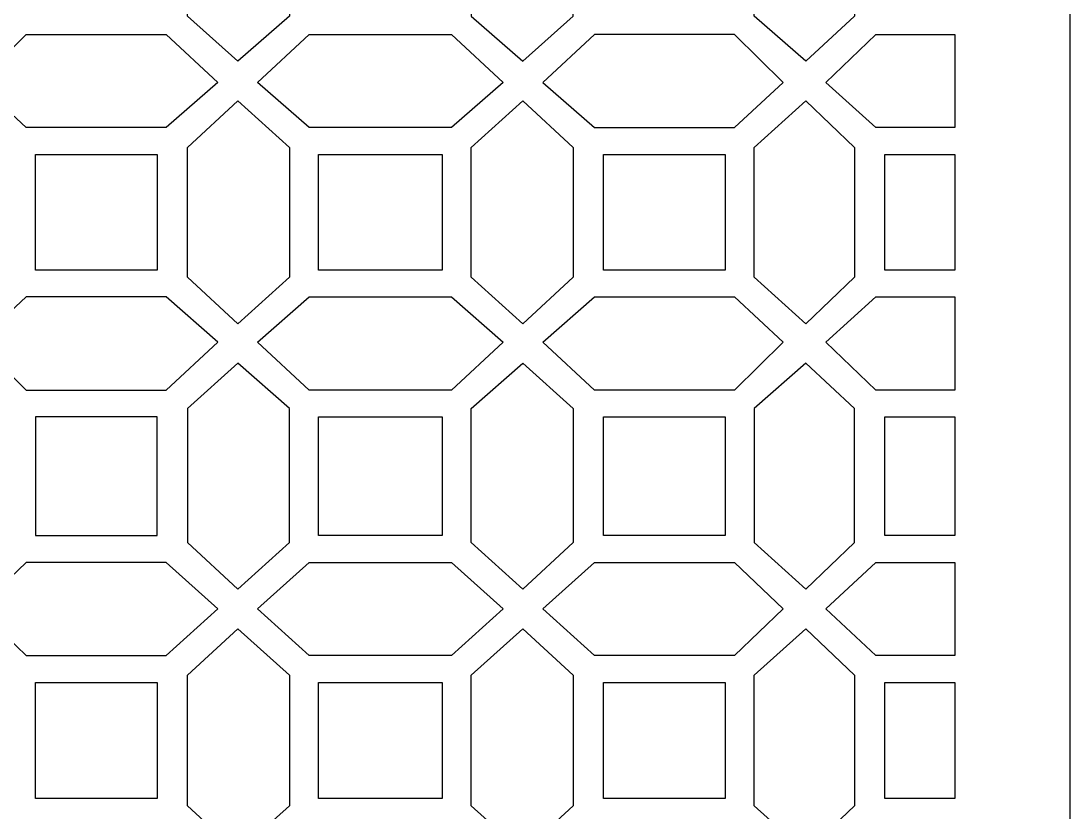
# Model space of a CAD drawing. Header units: centimetres. Extents: x -15.2 to -1.9, y -9.5 to 9.5.
# Drawn here: x -12.348 to -9.087, y -2.663 to -0.204 of the extents above; entities that cross this region are included whole.
import ezdxf

# ---------------------------------------------------------------- set-up
doc = ezdxf.new("R2010")
doc.units = ezdxf.units.CM
doc.header["$MEASUREMENT"] = 0
doc.layers.add('layer 1', color=7, linetype='Continuous')

msp = doc.modelspace()

# ---------------------------------------------------------------- linework, layer by layer
at = {"layer": 'layer 1', "color": 250}
for points, knots in [([(-15.18113, 9.50001), (-15.18113, 9.50001), (-9.08679, 9.50001), (-9.08679, 9.50001), (-9.08679, 9.50001), (-9.08679, 9.50001), (-9.08679, -9.5), (-9.08679, -9.5), (-9.08679, -9.5), (-9.08679, -9.5), (-15.18113, -9.5), (-15.18113, -9.5), (-15.18113, -9.5), (-15.18113, -9.5), (-15.18113, 9.50001), (-15.18113, 9.50001)], [0, 0, 0, 0, 0.2, 0.2, 0.2, 0.2, 0.4, 0.4, 0.4, 0.4, 0.6, 0.6, 0.6, 0.6, 1, 1, 1, 1]), ([(-11.82999, 0.22852), (-11.82999, 0.22852), (-11.83, -0.1885), (-11.83, -0.1885), (-11.83, -0.1885), (-11.83, -0.1885), (-11.67395, -0.32898), (-11.67395, -0.32898), (-11.67395, -0.32898), (-11.67395, -0.32898), (-11.51323, -0.18851), (-11.51323, -0.18851), (-11.51323, -0.18851), (-11.51323, -0.18851), (-11.51323, 0.22852), (-11.51323, 0.22852), (-11.51323, 0.22852), (-11.51323, 0.22852), (-11.67397, 0.37357), (-11.67397, 0.37357), (-11.67397, 0.37357), (-11.67397, 0.37357), (-11.82999, 0.22852), (-11.82999, 0.22852)], [0, 0, 0, 0, 0.1428571, 0.1428571, 0.1428571, 0.1428571, 0.2857143, 0.2857143, 0.2857143, 0.2857143, 0.4285714, 0.4285714, 0.4285714, 0.4285714, 0.5714286, 0.5714286, 0.5714286, 0.5714286, 0.7142857, 0.7142857, 0.7142857, 0.7142857, 1, 1, 1, 1]), ([(-10.63136, 0.22852), (-10.63136, 0.22852), (-10.63135, -0.1885), (-10.63135, -0.1885), (-10.63135, -0.1885), (-10.63135, -0.1885), (-10.7874, -0.32898), (-10.7874, -0.32898), (-10.7874, -0.32898), (-10.7874, -0.32898), (-10.94812, -0.18851), (-10.94812, -0.18851), (-10.94812, -0.18851), (-10.94812, -0.18851), (-10.94812, 0.22852), (-10.94812, 0.22852), (-10.94812, 0.22852), (-10.94812, 0.22852), (-10.78738, 0.37357), (-10.78738, 0.37357), (-10.78738, 0.37357), (-10.78738, 0.37357), (-10.63136, 0.22852), (-10.63136, 0.22852)], [0, 0, 0, 0, 0.1428571, 0.1428571, 0.1428571, 0.1428571, 0.2857143, 0.2857143, 0.2857143, 0.2857143, 0.4285714, 0.4285714, 0.4285714, 0.4285714, 0.5714286, 0.5714286, 0.5714286, 0.5714286, 0.7142857, 0.7142857, 0.7142857, 0.7142857, 1, 1, 1, 1]), ([(-10.06866, 0.22852), (-10.06866, 0.22852), (-10.06866, -0.1885), (-10.06866, -0.1885), (-10.06866, -0.1885), (-10.06866, -0.1885), (-9.90769, -0.32898), (-9.90769, -0.32898), (-9.90769, -0.32898), (-9.90769, -0.32898), (-9.75637, -0.18851), (-9.75637, -0.18851), (-9.75637, -0.18851), (-9.75637, -0.18851), (-9.75637, 0.22852), (-9.75637, 0.22852), (-9.75637, 0.22852), (-9.75637, 0.22852), (-9.90769, 0.37357), (-9.90769, 0.37357), (-9.90769, 0.37357), (-9.90769, 0.37357), (-10.06866, 0.22852), (-10.06866, 0.22852)], [0, 0, 0, 0, 0.1428571, 0.1428571, 0.1428571, 0.1428571, 0.2857143, 0.2857143, 0.2857143, 0.2857143, 0.4285714, 0.4285714, 0.4285714, 0.4285714, 0.5714286, 0.5714286, 0.5714286, 0.5714286, 0.7142857, 0.7142857, 0.7142857, 0.7142857, 1, 1, 1, 1]), ([(-11.89636, -0.53543), (-11.89636, -0.53543), (-11.73539, -0.39496), (-11.73539, -0.39496), (-11.73539, -0.39496), (-11.73539, -0.39496), (-11.89635, -0.24553), (-11.89635, -0.24553), (-11.89635, -0.24553), (-11.89635, -0.24553), (-12.33126, -0.24553), (-12.33126, -0.24553), (-12.33126, -0.24553), (-12.33126, -0.24553), (-12.48259, -0.39495), (-12.48259, -0.39495), (-12.48259, -0.39495), (-12.48259, -0.39495), (-12.33126, -0.53542), (-12.33126, -0.53542), (-12.33126, -0.53542), (-12.33126, -0.53542), (-11.89636, -0.53543), (-11.89636, -0.53543)], [0, 0, 0, 0, 0.1428571, 0.1428571, 0.1428571, 0.1428571, 0.2857143, 0.2857143, 0.2857143, 0.2857143, 0.4285714, 0.4285714, 0.4285714, 0.4285714, 0.5714286, 0.5714286, 0.5714286, 0.5714286, 0.7142857, 0.7142857, 0.7142857, 0.7142857, 1, 1, 1, 1]), ([(-11.23067, -0.24553), (-11.23067, -0.24553), (-11.45157, -0.24553), (-11.45157, -0.24553), (-11.45157, -0.24553), (-11.45157, -0.24553), (-11.61231, -0.39495), (-11.61231, -0.39495), (-11.61231, -0.39495), (-11.61231, -0.39495), (-11.45157, -0.53542), (-11.45157, -0.53542), (-11.45157, -0.53542), (-11.45157, -0.53542), (-11.23067, -0.53542), (-11.23067, -0.53542), (-11.23067, -0.53542), (-11.23067, -0.53542), (-11.00978, -0.53542), (-11.00978, -0.53542), (-11.00978, -0.53542), (-11.00978, -0.53542), (-10.84904, -0.39495), (-10.84904, -0.39495), (-10.84904, -0.39495), (-10.84904, -0.39495), (-11.00978, -0.24553), (-11.00978, -0.24553), (-11.00978, -0.24553), (-11.00978, -0.24553), (-11.23067, -0.24553), (-11.23067, -0.24553)], [0, 0, 0, 0, 0.1111111, 0.1111111, 0.1111111, 0.1111111, 0.2222222, 0.2222222, 0.2222222, 0.2222222, 0.3333333, 0.3333333, 0.3333333, 0.3333333, 0.4444444, 0.4444444, 0.4444444, 0.4444444, 0.5555556, 0.5555556, 0.5555556, 0.5555556, 0.6666667, 0.6666667, 0.6666667, 0.6666667, 0.7777778, 0.7777778, 0.7777778, 0.7777778, 1, 1, 1, 1]), ([(-10.565, -0.53543), (-10.565, -0.53543), (-10.72596, -0.39496), (-10.72596, -0.39496), (-10.72596, -0.39496), (-10.72596, -0.39496), (-10.565, -0.24553), (-10.565, -0.24553), (-10.565, -0.24553), (-10.565, -0.24553), (-10.13009, -0.24553), (-10.13009, -0.24553), (-10.13009, -0.24553), (-10.13009, -0.24553), (-9.97876, -0.39495), (-9.97876, -0.39495), (-9.97876, -0.39495), (-9.97876, -0.39495), (-10.13009, -0.53542), (-10.13009, -0.53542), (-10.13009, -0.53542), (-10.13009, -0.53542), (-10.565, -0.53543), (-10.565, -0.53543)], [0, 0, 0, 0, 0.1428571, 0.1428571, 0.1428571, 0.1428571, 0.2857143, 0.2857143, 0.2857143, 0.2857143, 0.4285714, 0.4285714, 0.4285714, 0.4285714, 0.5714286, 0.5714286, 0.5714286, 0.5714286, 0.7142857, 0.7142857, 0.7142857, 0.7142857, 1, 1, 1, 1]), ([(-9.44528, -0.24553), (-9.44528, -0.24553), (-9.46679, -0.24553), (-9.46679, -0.24553), (-9.46679, -0.24553), (-9.46679, -0.24553), (-9.69025, -0.24553), (-9.69025, -0.24553), (-9.69025, -0.24553), (-9.69025, -0.24553), (-9.84626, -0.39495), (-9.84626, -0.39495), (-9.84626, -0.39495), (-9.84626, -0.39495), (-9.69025, -0.53542), (-9.69025, -0.53542), (-9.69025, -0.53542), (-9.69025, -0.53542), (-9.46679, -0.53542), (-9.46679, -0.53542), (-9.46679, -0.53542), (-9.46679, -0.53542), (-9.44528, -0.53542), (-9.44528, -0.53542), (-9.44528, -0.53542), (-9.44528, -0.53542), (-9.44528, -0.24553), (-9.44528, -0.24553)], [0, 0, 0, 0, 0.125, 0.125, 0.125, 0.125, 0.25, 0.25, 0.25, 0.25, 0.375, 0.375, 0.375, 0.375, 0.5, 0.5, 0.5, 0.5, 0.625, 0.625, 0.625, 0.625, 0.75, 0.75, 0.75, 0.75, 1, 1, 1, 1]), ([(-11.51323, -0.79853), (-11.51323, -0.79853), (-11.51323, -0.59681), (-11.51323, -0.59681), (-11.51323, -0.59681), (-11.51323, -0.59681), (-11.67397, -0.45197), (-11.67397, -0.45197), (-11.67397, -0.45197), (-11.67397, -0.45197), (-11.83, -0.5968), (-11.83, -0.5968), (-11.83, -0.5968), (-11.83, -0.5968), (-11.82999, -0.79853), (-11.82999, -0.79853), (-11.82999, -0.79853), (-11.82999, -0.79853), (-11.83, -1.00026), (-11.83, -1.00026), (-11.83, -1.00026), (-11.83, -1.00026), (-11.67397, -1.14509), (-11.67397, -1.14509), (-11.67397, -1.14509), (-11.67397, -1.14509), (-11.51323, -1.00025), (-11.51323, -1.00025), (-11.51323, -1.00025), (-11.51323, -1.00025), (-11.51323, -0.79853), (-11.51323, -0.79853)], [0, 0, 0, 0, 0.1111111, 0.1111111, 0.1111111, 0.1111111, 0.2222222, 0.2222222, 0.2222222, 0.2222222, 0.3333333, 0.3333333, 0.3333333, 0.3333333, 0.4444444, 0.4444444, 0.4444444, 0.4444444, 0.5555556, 0.5555556, 0.5555556, 0.5555556, 0.6666667, 0.6666667, 0.6666667, 0.6666667, 0.7777778, 0.7777778, 0.7777778, 0.7777778, 1, 1, 1, 1]), ([(-10.63136, -0.79853), (-10.63136, -0.79853), (-10.63135, -0.5968), (-10.63135, -0.5968), (-10.63135, -0.5968), (-10.63135, -0.5968), (-10.78738, -0.45197), (-10.78738, -0.45197), (-10.78738, -0.45197), (-10.78738, -0.45197), (-10.94812, -0.59681), (-10.94812, -0.59681), (-10.94812, -0.59681), (-10.94812, -0.59681), (-10.94812, -0.79853), (-10.94812, -0.79853), (-10.94812, -0.79853), (-10.94812, -0.79853), (-10.94812, -1.00025), (-10.94812, -1.00025), (-10.94812, -1.00025), (-10.94812, -1.00025), (-10.78738, -1.14509), (-10.78738, -1.14509), (-10.78738, -1.14509), (-10.78738, -1.14509), (-10.63135, -1.00026), (-10.63135, -1.00026), (-10.63135, -1.00026), (-10.63135, -1.00026), (-10.63136, -0.79853), (-10.63136, -0.79853)], [0, 0, 0, 0, 0.1111111, 0.1111111, 0.1111111, 0.1111111, 0.2222222, 0.2222222, 0.2222222, 0.2222222, 0.3333333, 0.3333333, 0.3333333, 0.3333333, 0.4444444, 0.4444444, 0.4444444, 0.4444444, 0.5555556, 0.5555556, 0.5555556, 0.5555556, 0.6666667, 0.6666667, 0.6666667, 0.6666667, 0.7777778, 0.7777778, 0.7777778, 0.7777778, 1, 1, 1, 1]), ([(-9.75637, -0.79853), (-9.75637, -0.79853), (-9.75637, -0.5968), (-9.75637, -0.5968), (-9.75637, -0.5968), (-9.75637, -0.5968), (-9.9077, -0.45197), (-9.9077, -0.45197), (-9.9077, -0.45197), (-9.9077, -0.45197), (-10.06866, -0.5968), (-10.06866, -0.5968), (-10.06866, -0.5968), (-10.06866, -0.5968), (-10.06866, -0.79853), (-10.06866, -0.79853), (-10.06866, -0.79853), (-10.06866, -0.79853), (-10.06866, -1.00026), (-10.06866, -1.00026), (-10.06866, -1.00026), (-10.06866, -1.00026), (-9.9077, -1.14509), (-9.9077, -1.14509), (-9.9077, -1.14509), (-9.9077, -1.14509), (-9.75637, -1.00026), (-9.75637, -1.00026), (-9.75637, -1.00026), (-9.75637, -1.00026), (-9.75637, -0.79853), (-9.75637, -0.79853)], [0, 0, 0, 0, 0.1111111, 0.1111111, 0.1111111, 0.1111111, 0.2222222, 0.2222222, 0.2222222, 0.2222222, 0.3333333, 0.3333333, 0.3333333, 0.3333333, 0.4444444, 0.4444444, 0.4444444, 0.4444444, 0.5555556, 0.5555556, 0.5555556, 0.5555556, 0.6666667, 0.6666667, 0.6666667, 0.6666667, 0.7777778, 0.7777778, 0.7777778, 0.7777778, 1, 1, 1, 1]), ([(-11.9246, -0.79853), (-11.9246, -0.79853), (-11.9246, -0.61887), (-11.9246, -0.61887), (-11.9246, -0.61887), (-11.9246, -0.61887), (-12.30278, -0.61887), (-12.30278, -0.61887), (-12.30278, -0.61887), (-12.30278, -0.61887), (-12.30279, -0.79853), (-12.30279, -0.79853), (-12.30279, -0.79853), (-12.30279, -0.79853), (-12.30278, -0.97819), (-12.30278, -0.97819), (-12.30278, -0.97819), (-12.30278, -0.97819), (-11.9246, -0.97819), (-11.9246, -0.97819), (-11.9246, -0.97819), (-11.9246, -0.97819), (-11.9246, -0.79853), (-11.9246, -0.79853)], [0, 0, 0, 0, 0.1428571, 0.1428571, 0.1428571, 0.1428571, 0.2857143, 0.2857143, 0.2857143, 0.2857143, 0.4285714, 0.4285714, 0.4285714, 0.4285714, 0.5714286, 0.5714286, 0.5714286, 0.5714286, 0.7142857, 0.7142857, 0.7142857, 0.7142857, 1, 1, 1, 1]), ([(-11.03802, -0.79853), (-11.03802, -0.79853), (-11.03802, -0.61887), (-11.03802, -0.61887), (-11.03802, -0.61887), (-11.03802, -0.61887), (-11.23067, -0.61887), (-11.23067, -0.61887), (-11.23067, -0.61887), (-11.23067, -0.61887), (-11.42333, -0.61887), (-11.42333, -0.61887), (-11.42333, -0.61887), (-11.42333, -0.61887), (-11.42333, -0.79853), (-11.42333, -0.79853), (-11.42333, -0.79853), (-11.42333, -0.79853), (-11.42333, -0.97819), (-11.42333, -0.97819), (-11.42333, -0.97819), (-11.42333, -0.97819), (-11.23067, -0.97819), (-11.23067, -0.97819), (-11.23067, -0.97819), (-11.23067, -0.97819), (-11.03802, -0.97819), (-11.03802, -0.97819), (-11.03802, -0.97819), (-11.03802, -0.97819), (-11.03802, -0.79853), (-11.03802, -0.79853)], [0, 0, 0, 0, 0.1111111, 0.1111111, 0.1111111, 0.1111111, 0.2222222, 0.2222222, 0.2222222, 0.2222222, 0.3333333, 0.3333333, 0.3333333, 0.3333333, 0.4444444, 0.4444444, 0.4444444, 0.4444444, 0.5555556, 0.5555556, 0.5555556, 0.5555556, 0.6666667, 0.6666667, 0.6666667, 0.6666667, 0.7777778, 0.7777778, 0.7777778, 0.7777778, 1, 1, 1, 1]), ([(-10.15856, -0.79853), (-10.15856, -0.79853), (-10.15856, -0.61887), (-10.15856, -0.61887), (-10.15856, -0.61887), (-10.15856, -0.61887), (-10.53675, -0.61887), (-10.53675, -0.61887), (-10.53675, -0.61887), (-10.53675, -0.61887), (-10.53675, -0.79853), (-10.53675, -0.79853), (-10.53675, -0.79853), (-10.53675, -0.79853), (-10.53675, -0.97819), (-10.53675, -0.97819), (-10.53675, -0.97819), (-10.53675, -0.97819), (-10.15856, -0.97819), (-10.15856, -0.97819), (-10.15856, -0.97819), (-10.15856, -0.97819), (-10.15856, -0.79853), (-10.15856, -0.79853)], [0, 0, 0, 0, 0.1428571, 0.1428571, 0.1428571, 0.1428571, 0.2857143, 0.2857143, 0.2857143, 0.2857143, 0.4285714, 0.4285714, 0.4285714, 0.4285714, 0.5714286, 0.5714286, 0.5714286, 0.5714286, 0.7142857, 0.7142857, 0.7142857, 0.7142857, 1, 1, 1, 1]), ([(-9.44528, -0.61887), (-9.44528, -0.61887), (-9.46679, -0.61887), (-9.46679, -0.61887), (-9.46679, -0.61887), (-9.46679, -0.61887), (-9.662, -0.61887), (-9.662, -0.61887), (-9.662, -0.61887), (-9.662, -0.61887), (-9.662, -0.79853), (-9.662, -0.79853), (-9.662, -0.79853), (-9.662, -0.79853), (-9.662, -0.97819), (-9.662, -0.97819), (-9.662, -0.97819), (-9.662, -0.97819), (-9.46679, -0.97819), (-9.46679, -0.97819), (-9.46679, -0.97819), (-9.46679, -0.97819), (-9.44528, -0.97819), (-9.44528, -0.97819), (-9.44528, -0.97819), (-9.44528, -0.97819), (-9.44528, -0.61887), (-9.44528, -0.61887)], [0, 0, 0, 0, 0.125, 0.125, 0.125, 0.125, 0.25, 0.25, 0.25, 0.25, 0.375, 0.375, 0.375, 0.375, 0.5, 0.5, 0.5, 0.5, 0.625, 0.625, 0.625, 0.625, 0.75, 0.75, 0.75, 0.75, 1, 1, 1, 1]), ([(-11.89636, -1.06163), (-11.89636, -1.06163), (-11.73539, -1.2021), (-11.73539, -1.2021), (-11.73539, -1.2021), (-11.73539, -1.2021), (-11.89635, -1.35153), (-11.89635, -1.35153), (-11.89635, -1.35153), (-11.89635, -1.35153), (-12.33126, -1.35153), (-12.33126, -1.35153), (-12.33126, -1.35153), (-12.33126, -1.35153), (-12.48259, -1.20211), (-12.48259, -1.20211), (-12.48259, -1.20211), (-12.48259, -1.20211), (-12.33126, -1.06164), (-12.33126, -1.06164), (-12.33126, -1.06164), (-12.33126, -1.06164), (-11.89636, -1.06163), (-11.89636, -1.06163)], [0, 0, 0, 0, 0.1428571, 0.1428571, 0.1428571, 0.1428571, 0.2857143, 0.2857143, 0.2857143, 0.2857143, 0.4285714, 0.4285714, 0.4285714, 0.4285714, 0.5714286, 0.5714286, 0.5714286, 0.5714286, 0.7142857, 0.7142857, 0.7142857, 0.7142857, 1, 1, 1, 1]), ([(-11.23067, -1.06164), (-11.23067, -1.06164), (-11.45157, -1.06164), (-11.45157, -1.06164), (-11.45157, -1.06164), (-11.45157, -1.06164), (-11.61231, -1.20211), (-11.61231, -1.20211), (-11.61231, -1.20211), (-11.61231, -1.20211), (-11.45157, -1.35153), (-11.45157, -1.35153), (-11.45157, -1.35153), (-11.45157, -1.35153), (-11.23067, -1.35153), (-11.23067, -1.35153), (-11.23067, -1.35153), (-11.23067, -1.35153), (-11.00978, -1.35153), (-11.00978, -1.35153), (-11.00978, -1.35153), (-11.00978, -1.35153), (-10.84904, -1.20211), (-10.84904, -1.20211), (-10.84904, -1.20211), (-10.84904, -1.20211), (-11.00978, -1.06164), (-11.00978, -1.06164), (-11.00978, -1.06164), (-11.00978, -1.06164), (-11.23067, -1.06164), (-11.23067, -1.06164)], [0, 0, 0, 0, 0.1111111, 0.1111111, 0.1111111, 0.1111111, 0.2222222, 0.2222222, 0.2222222, 0.2222222, 0.3333333, 0.3333333, 0.3333333, 0.3333333, 0.4444444, 0.4444444, 0.4444444, 0.4444444, 0.5555556, 0.5555556, 0.5555556, 0.5555556, 0.6666667, 0.6666667, 0.6666667, 0.6666667, 0.7777778, 0.7777778, 0.7777778, 0.7777778, 1, 1, 1, 1]), ([(-10.565, -1.06163), (-10.565, -1.06163), (-10.72596, -1.2021), (-10.72596, -1.2021), (-10.72596, -1.2021), (-10.72596, -1.2021), (-10.565, -1.35153), (-10.565, -1.35153), (-10.565, -1.35153), (-10.565, -1.35153), (-10.13009, -1.35153), (-10.13009, -1.35153), (-10.13009, -1.35153), (-10.13009, -1.35153), (-9.97876, -1.20211), (-9.97876, -1.20211), (-9.97876, -1.20211), (-9.97876, -1.20211), (-10.13009, -1.06164), (-10.13009, -1.06164), (-10.13009, -1.06164), (-10.13009, -1.06164), (-10.565, -1.06163), (-10.565, -1.06163)], [0, 0, 0, 0, 0.1428571, 0.1428571, 0.1428571, 0.1428571, 0.2857143, 0.2857143, 0.2857143, 0.2857143, 0.4285714, 0.4285714, 0.4285714, 0.4285714, 0.5714286, 0.5714286, 0.5714286, 0.5714286, 0.7142857, 0.7142857, 0.7142857, 0.7142857, 1, 1, 1, 1]), ([(-9.44528, -1.06164), (-9.44528, -1.06164), (-9.46679, -1.06164), (-9.46679, -1.06164), (-9.46679, -1.06164), (-9.46679, -1.06164), (-9.69025, -1.06164), (-9.69025, -1.06164), (-9.69025, -1.06164), (-9.69025, -1.06164), (-9.84626, -1.20211), (-9.84626, -1.20211), (-9.84626, -1.20211), (-9.84626, -1.20211), (-9.69025, -1.35153), (-9.69025, -1.35153), (-9.69025, -1.35153), (-9.69025, -1.35153), (-9.46679, -1.35153), (-9.46679, -1.35153), (-9.46679, -1.35153), (-9.46679, -1.35153), (-9.44528, -1.35153), (-9.44528, -1.35153), (-9.44528, -1.35153), (-9.44528, -1.35153), (-9.44528, -1.06164), (-9.44528, -1.06164)], [0, 0, 0, 0, 0.125, 0.125, 0.125, 0.125, 0.25, 0.25, 0.25, 0.25, 0.375, 0.375, 0.375, 0.375, 0.5, 0.5, 0.5, 0.5, 0.625, 0.625, 0.625, 0.625, 0.75, 0.75, 0.75, 0.75, 1, 1, 1, 1]), ([(-11.82999, -1.82558), (-11.82999, -1.82558), (-11.83, -1.40856), (-11.83, -1.40856), (-11.83, -1.40856), (-11.83, -1.40856), (-11.67395, -1.26808), (-11.67395, -1.26808), (-11.67395, -1.26808), (-11.67395, -1.26808), (-11.51323, -1.40855), (-11.51323, -1.40855), (-11.51323, -1.40855), (-11.51323, -1.40855), (-11.51323, -1.82558), (-11.51323, -1.82558), (-11.51323, -1.82558), (-11.51323, -1.82558), (-11.67397, -1.97063), (-11.67397, -1.97063), (-11.67397, -1.97063), (-11.67397, -1.97063), (-11.82999, -1.82558), (-11.82999, -1.82558)], [0, 0, 0, 0, 0.1428571, 0.1428571, 0.1428571, 0.1428571, 0.2857143, 0.2857143, 0.2857143, 0.2857143, 0.4285714, 0.4285714, 0.4285714, 0.4285714, 0.5714286, 0.5714286, 0.5714286, 0.5714286, 0.7142857, 0.7142857, 0.7142857, 0.7142857, 1, 1, 1, 1]), ([(-10.63136, -1.82558), (-10.63136, -1.82558), (-10.63135, -1.40856), (-10.63135, -1.40856), (-10.63135, -1.40856), (-10.63135, -1.40856), (-10.7874, -1.26808), (-10.7874, -1.26808), (-10.7874, -1.26808), (-10.7874, -1.26808), (-10.94812, -1.40855), (-10.94812, -1.40855), (-10.94812, -1.40855), (-10.94812, -1.40855), (-10.94812, -1.82558), (-10.94812, -1.82558), (-10.94812, -1.82558), (-10.94812, -1.82558), (-10.78738, -1.97063), (-10.78738, -1.97063), (-10.78738, -1.97063), (-10.78738, -1.97063), (-10.63136, -1.82558), (-10.63136, -1.82558)], [0, 0, 0, 0, 0.1428571, 0.1428571, 0.1428571, 0.1428571, 0.2857143, 0.2857143, 0.2857143, 0.2857143, 0.4285714, 0.4285714, 0.4285714, 0.4285714, 0.5714286, 0.5714286, 0.5714286, 0.5714286, 0.7142857, 0.7142857, 0.7142857, 0.7142857, 1, 1, 1, 1]), ([(-10.06866, -1.82558), (-10.06866, -1.82558), (-10.06866, -1.40856), (-10.06866, -1.40856), (-10.06866, -1.40856), (-10.06866, -1.40856), (-9.90769, -1.26808), (-9.90769, -1.26808), (-9.90769, -1.26808), (-9.90769, -1.26808), (-9.75637, -1.40855), (-9.75637, -1.40855), (-9.75637, -1.40855), (-9.75637, -1.40855), (-9.75637, -1.82558), (-9.75637, -1.82558), (-9.75637, -1.82558), (-9.75637, -1.82558), (-9.90769, -1.97063), (-9.90769, -1.97063), (-9.90769, -1.97063), (-9.90769, -1.97063), (-10.06866, -1.82558), (-10.06866, -1.82558)], [0, 0, 0, 0, 0.1428571, 0.1428571, 0.1428571, 0.1428571, 0.2857143, 0.2857143, 0.2857143, 0.2857143, 0.4285714, 0.4285714, 0.4285714, 0.4285714, 0.5714286, 0.5714286, 0.5714286, 0.5714286, 0.7142857, 0.7142857, 0.7142857, 0.7142857, 1, 1, 1, 1]), ([(-11.9246, -1.80373), (-11.9246, -1.80373), (-12.30279, -1.80373), (-12.30279, -1.80373), (-12.30279, -1.80373), (-12.30279, -1.80373), (-12.30278, -1.43497), (-12.30278, -1.43497), (-12.30278, -1.43497), (-12.30278, -1.43497), (-11.9246, -1.43497), (-11.9246, -1.43497), (-11.9246, -1.43497), (-11.9246, -1.43497), (-11.9246, -1.80373), (-11.9246, -1.80373)], [0, 0, 0, 0, 0.2, 0.2, 0.2, 0.2, 0.4, 0.4, 0.4, 0.4, 0.6, 0.6, 0.6, 0.6, 1, 1, 1, 1]), ([(-11.23067, -1.43497), (-11.23067, -1.43497), (-11.42333, -1.43497), (-11.42333, -1.43497), (-11.42333, -1.43497), (-11.42333, -1.43497), (-11.42333, -1.80373), (-11.42333, -1.80373), (-11.42333, -1.80373), (-11.42333, -1.80373), (-11.23067, -1.80373), (-11.23067, -1.80373), (-11.23067, -1.80373), (-11.23067, -1.80373), (-11.03802, -1.80373), (-11.03802, -1.80373), (-11.03802, -1.80373), (-11.03802, -1.80373), (-11.03802, -1.43497), (-11.03802, -1.43497), (-11.03802, -1.43497), (-11.03802, -1.43497), (-11.23067, -1.43497), (-11.23067, -1.43497)], [0, 0, 0, 0, 0.1428571, 0.1428571, 0.1428571, 0.1428571, 0.2857143, 0.2857143, 0.2857143, 0.2857143, 0.4285714, 0.4285714, 0.4285714, 0.4285714, 0.5714286, 0.5714286, 0.5714286, 0.5714286, 0.7142857, 0.7142857, 0.7142857, 0.7142857, 1, 1, 1, 1]), ([(-10.53675, -1.80373), (-10.53675, -1.80373), (-10.15856, -1.80373), (-10.15856, -1.80373), (-10.15856, -1.80373), (-10.15856, -1.80373), (-10.15856, -1.43497), (-10.15856, -1.43497), (-10.15856, -1.43497), (-10.15856, -1.43497), (-10.53675, -1.43497), (-10.53675, -1.43497), (-10.53675, -1.43497), (-10.53675, -1.43497), (-10.53675, -1.80373), (-10.53675, -1.80373)], [0, 0, 0, 0, 0.2, 0.2, 0.2, 0.2, 0.4, 0.4, 0.4, 0.4, 0.6, 0.6, 0.6, 0.6, 1, 1, 1, 1]), ([(-9.44528, -1.43497), (-9.44528, -1.43497), (-9.46679, -1.43497), (-9.46679, -1.43497), (-9.46679, -1.43497), (-9.46679, -1.43497), (-9.662, -1.43498), (-9.662, -1.43498), (-9.662, -1.43498), (-9.662, -1.43498), (-9.66201, -1.80372), (-9.66201, -1.80372), (-9.66201, -1.80372), (-9.66201, -1.80372), (-9.46679, -1.80372), (-9.46679, -1.80372), (-9.46679, -1.80372), (-9.46679, -1.80372), (-9.44528, -1.80372), (-9.44528, -1.80372), (-9.44528, -1.80372), (-9.44528, -1.80372), (-9.44528, -1.43497), (-9.44528, -1.43497)], [0, 0, 0, 0, 0.1428571, 0.1428571, 0.1428571, 0.1428571, 0.2857143, 0.2857143, 0.2857143, 0.2857143, 0.4285714, 0.4285714, 0.4285714, 0.4285714, 0.5714286, 0.5714286, 0.5714286, 0.5714286, 0.7142857, 0.7142857, 0.7142857, 0.7142857, 1, 1, 1, 1]), ([(-11.89636, -1.88719), (-11.89636, -1.88719), (-11.73539, -2.0318), (-11.73539, -2.0318), (-11.73539, -2.0318), (-11.73539, -2.0318), (-11.89635, -2.17686), (-11.89635, -2.17686), (-11.89635, -2.17686), (-11.89635, -2.17686), (-12.33126, -2.17686), (-12.33126, -2.17686), (-12.33126, -2.17686), (-12.33126, -2.17686), (-12.48259, -2.0318), (-12.48259, -2.0318), (-12.48259, -2.0318), (-12.48259, -2.0318), (-12.33126, -1.88719), (-12.33126, -1.88719), (-12.33126, -1.88719), (-12.33126, -1.88719), (-11.89636, -1.88719), (-11.89636, -1.88719)], [0, 0, 0, 0, 0.1428571, 0.1428571, 0.1428571, 0.1428571, 0.2857143, 0.2857143, 0.2857143, 0.2857143, 0.4285714, 0.4285714, 0.4285714, 0.4285714, 0.5714286, 0.5714286, 0.5714286, 0.5714286, 0.7142857, 0.7142857, 0.7142857, 0.7142857, 1, 1, 1, 1]), ([(-11.23067, -1.88718), (-11.23067, -1.88718), (-11.45157, -1.88719), (-11.45157, -1.88719), (-11.45157, -1.88719), (-11.45157, -1.88719), (-11.61231, -2.0318), (-11.61231, -2.0318), (-11.61231, -2.0318), (-11.61231, -2.0318), (-11.45157, -2.17686), (-11.45157, -2.17686), (-11.45157, -2.17686), (-11.45157, -2.17686), (-11.23067, -2.17685), (-11.23067, -2.17685), (-11.23067, -2.17685), (-11.23067, -2.17685), (-11.00978, -2.17686), (-11.00978, -2.17686), (-11.00978, -2.17686), (-11.00978, -2.17686), (-10.84904, -2.0318), (-10.84904, -2.0318), (-10.84904, -2.0318), (-10.84904, -2.0318), (-11.00978, -1.88719), (-11.00978, -1.88719), (-11.00978, -1.88719), (-11.00978, -1.88719), (-11.23067, -1.88718), (-11.23067, -1.88718)], [0, 0, 0, 0, 0.1111111, 0.1111111, 0.1111111, 0.1111111, 0.2222222, 0.2222222, 0.2222222, 0.2222222, 0.3333333, 0.3333333, 0.3333333, 0.3333333, 0.4444444, 0.4444444, 0.4444444, 0.4444444, 0.5555556, 0.5555556, 0.5555556, 0.5555556, 0.6666667, 0.6666667, 0.6666667, 0.6666667, 0.7777778, 0.7777778, 0.7777778, 0.7777778, 1, 1, 1, 1]), ([(-10.565, -1.88719), (-10.565, -1.88719), (-10.72596, -2.0318), (-10.72596, -2.0318), (-10.72596, -2.0318), (-10.72596, -2.0318), (-10.565, -2.17686), (-10.565, -2.17686), (-10.565, -2.17686), (-10.565, -2.17686), (-10.13009, -2.17686), (-10.13009, -2.17686), (-10.13009, -2.17686), (-10.13009, -2.17686), (-9.97876, -2.0318), (-9.97876, -2.0318), (-9.97876, -2.0318), (-9.97876, -2.0318), (-10.13009, -1.88719), (-10.13009, -1.88719), (-10.13009, -1.88719), (-10.13009, -1.88719), (-10.565, -1.88719), (-10.565, -1.88719)], [0, 0, 0, 0, 0.1428571, 0.1428571, 0.1428571, 0.1428571, 0.2857143, 0.2857143, 0.2857143, 0.2857143, 0.4285714, 0.4285714, 0.4285714, 0.4285714, 0.5714286, 0.5714286, 0.5714286, 0.5714286, 0.7142857, 0.7142857, 0.7142857, 0.7142857, 1, 1, 1, 1]), ([(-9.44528, -1.88718), (-9.44528, -1.88718), (-9.46679, -1.88718), (-9.46679, -1.88718), (-9.46679, -1.88718), (-9.46679, -1.88718), (-9.69024, -1.88718), (-9.69024, -1.88718), (-9.69024, -1.88718), (-9.69024, -1.88718), (-9.84626, -2.0318), (-9.84626, -2.0318), (-9.84626, -2.0318), (-9.84626, -2.0318), (-9.69025, -2.17686), (-9.69025, -2.17686), (-9.69025, -2.17686), (-9.69025, -2.17686), (-9.46679, -2.17686), (-9.46679, -2.17686), (-9.46679, -2.17686), (-9.46679, -2.17686), (-9.44528, -2.17686), (-9.44528, -2.17686), (-9.44528, -2.17686), (-9.44528, -2.17686), (-9.44528, -1.88718), (-9.44528, -1.88718)], [0, 0, 0, 0, 0.125, 0.125, 0.125, 0.125, 0.25, 0.25, 0.25, 0.25, 0.375, 0.375, 0.375, 0.375, 0.5, 0.5, 0.5, 0.5, 0.625, 0.625, 0.625, 0.625, 0.75, 0.75, 0.75, 0.75, 1, 1, 1, 1]), ([(-11.51323, -2.4409), (-11.51323, -2.4409), (-11.51323, -2.23824), (-11.51323, -2.23824), (-11.51323, -2.23824), (-11.51323, -2.23824), (-11.67397, -2.0934), (-11.67397, -2.0934), (-11.67397, -2.0934), (-11.67397, -2.0934), (-11.82999, -2.23824), (-11.82999, -2.23824), (-11.82999, -2.23824), (-11.82999, -2.23824), (-11.82999, -2.4409), (-11.82999, -2.4409), (-11.82999, -2.4409), (-11.82999, -2.4409), (-11.82999, -2.64356), (-11.82999, -2.64356), (-11.82999, -2.64356), (-11.82999, -2.64356), (-11.67397, -2.7884), (-11.67397, -2.7884), (-11.67397, -2.7884), (-11.67397, -2.7884), (-11.51323, -2.64356), (-11.51323, -2.64356), (-11.51323, -2.64356), (-11.51323, -2.64356), (-11.51323, -2.4409), (-11.51323, -2.4409)], [0, 0, 0, 0, 0.1111111, 0.1111111, 0.1111111, 0.1111111, 0.2222222, 0.2222222, 0.2222222, 0.2222222, 0.3333333, 0.3333333, 0.3333333, 0.3333333, 0.4444444, 0.4444444, 0.4444444, 0.4444444, 0.5555556, 0.5555556, 0.5555556, 0.5555556, 0.6666667, 0.6666667, 0.6666667, 0.6666667, 0.7777778, 0.7777778, 0.7777778, 0.7777778, 1, 1, 1, 1]), ([(-10.63136, -2.4409), (-10.63136, -2.4409), (-10.63136, -2.23824), (-10.63136, -2.23824), (-10.63136, -2.23824), (-10.63136, -2.23824), (-10.78738, -2.0934), (-10.78738, -2.0934), (-10.78738, -2.0934), (-10.78738, -2.0934), (-10.94812, -2.23824), (-10.94812, -2.23824), (-10.94812, -2.23824), (-10.94812, -2.23824), (-10.94812, -2.4409), (-10.94812, -2.4409), (-10.94812, -2.4409), (-10.94812, -2.4409), (-10.94812, -2.64356), (-10.94812, -2.64356), (-10.94812, -2.64356), (-10.94812, -2.64356), (-10.78738, -2.7884), (-10.78738, -2.7884), (-10.78738, -2.7884), (-10.78738, -2.7884), (-10.63136, -2.64356), (-10.63136, -2.64356), (-10.63136, -2.64356), (-10.63136, -2.64356), (-10.63136, -2.4409), (-10.63136, -2.4409)], [0, 0, 0, 0, 0.1111111, 0.1111111, 0.1111111, 0.1111111, 0.2222222, 0.2222222, 0.2222222, 0.2222222, 0.3333333, 0.3333333, 0.3333333, 0.3333333, 0.4444444, 0.4444444, 0.4444444, 0.4444444, 0.5555556, 0.5555556, 0.5555556, 0.5555556, 0.6666667, 0.6666667, 0.6666667, 0.6666667, 0.7777778, 0.7777778, 0.7777778, 0.7777778, 1, 1, 1, 1]), ([(-9.75637, -2.4409), (-9.75637, -2.4409), (-9.75637, -2.23824), (-9.75637, -2.23824), (-9.75637, -2.23824), (-9.75637, -2.23824), (-9.90769, -2.0934), (-9.90769, -2.0934), (-9.90769, -2.0934), (-9.90769, -2.0934), (-10.06866, -2.23824), (-10.06866, -2.23824), (-10.06866, -2.23824), (-10.06866, -2.23824), (-10.06866, -2.4409), (-10.06866, -2.4409), (-10.06866, -2.4409), (-10.06866, -2.4409), (-10.06866, -2.64356), (-10.06866, -2.64356), (-10.06866, -2.64356), (-10.06866, -2.64356), (-9.90769, -2.7884), (-9.90769, -2.7884), (-9.90769, -2.7884), (-9.90769, -2.7884), (-9.75637, -2.64356), (-9.75637, -2.64356), (-9.75637, -2.64356), (-9.75637, -2.64356), (-9.75637, -2.4409), (-9.75637, -2.4409)], [0, 0, 0, 0, 0.1111111, 0.1111111, 0.1111111, 0.1111111, 0.2222222, 0.2222222, 0.2222222, 0.2222222, 0.3333333, 0.3333333, 0.3333333, 0.3333333, 0.4444444, 0.4444444, 0.4444444, 0.4444444, 0.5555556, 0.5555556, 0.5555556, 0.5555556, 0.6666667, 0.6666667, 0.6666667, 0.6666667, 0.7777778, 0.7777778, 0.7777778, 0.7777778, 1, 1, 1, 1]), ([(-11.9246, -2.4409), (-11.9246, -2.4409), (-11.9246, -2.2601), (-11.9246, -2.2601), (-11.9246, -2.2601), (-11.9246, -2.2601), (-12.30279, -2.2601), (-12.30279, -2.2601), (-12.30279, -2.2601), (-12.30279, -2.2601), (-12.30279, -2.4409), (-12.30279, -2.4409), (-12.30279, -2.4409), (-12.30279, -2.4409), (-12.30279, -2.6217), (-12.30279, -2.6217), (-12.30279, -2.6217), (-12.30279, -2.6217), (-11.9246, -2.6217), (-11.9246, -2.6217), (-11.9246, -2.6217), (-11.9246, -2.6217), (-11.9246, -2.4409), (-11.9246, -2.4409)], [0, 0, 0, 0, 0.1428571, 0.1428571, 0.1428571, 0.1428571, 0.2857143, 0.2857143, 0.2857143, 0.2857143, 0.4285714, 0.4285714, 0.4285714, 0.4285714, 0.5714286, 0.5714286, 0.5714286, 0.5714286, 0.7142857, 0.7142857, 0.7142857, 0.7142857, 1, 1, 1, 1]), ([(-11.03802, -2.4409), (-11.03802, -2.4409), (-11.03802, -2.2601), (-11.03802, -2.2601), (-11.03802, -2.2601), (-11.03802, -2.2601), (-11.23067, -2.2601), (-11.23067, -2.2601), (-11.23067, -2.2601), (-11.23067, -2.2601), (-11.42333, -2.2601), (-11.42333, -2.2601), (-11.42333, -2.2601), (-11.42333, -2.2601), (-11.42333, -2.4409), (-11.42333, -2.4409), (-11.42333, -2.4409), (-11.42333, -2.4409), (-11.42333, -2.6217), (-11.42333, -2.6217), (-11.42333, -2.6217), (-11.42333, -2.6217), (-11.23067, -2.6217), (-11.23067, -2.6217), (-11.23067, -2.6217), (-11.23067, -2.6217), (-11.03802, -2.6217), (-11.03802, -2.6217), (-11.03802, -2.6217), (-11.03802, -2.6217), (-11.03802, -2.4409), (-11.03802, -2.4409)], [0, 0, 0, 0, 0.1111111, 0.1111111, 0.1111111, 0.1111111, 0.2222222, 0.2222222, 0.2222222, 0.2222222, 0.3333333, 0.3333333, 0.3333333, 0.3333333, 0.4444444, 0.4444444, 0.4444444, 0.4444444, 0.5555556, 0.5555556, 0.5555556, 0.5555556, 0.6666667, 0.6666667, 0.6666667, 0.6666667, 0.7777778, 0.7777778, 0.7777778, 0.7777778, 1, 1, 1, 1]), ([(-10.15856, -2.4409), (-10.15856, -2.4409), (-10.15856, -2.2601), (-10.15856, -2.2601), (-10.15856, -2.2601), (-10.15856, -2.2601), (-10.53675, -2.2601), (-10.53675, -2.2601), (-10.53675, -2.2601), (-10.53675, -2.2601), (-10.53675, -2.4409), (-10.53675, -2.4409), (-10.53675, -2.4409), (-10.53675, -2.4409), (-10.53675, -2.6217), (-10.53675, -2.6217), (-10.53675, -2.6217), (-10.53675, -2.6217), (-10.15856, -2.6217), (-10.15856, -2.6217), (-10.15856, -2.6217), (-10.15856, -2.6217), (-10.15856, -2.4409), (-10.15856, -2.4409)], [0, 0, 0, 0, 0.1428571, 0.1428571, 0.1428571, 0.1428571, 0.2857143, 0.2857143, 0.2857143, 0.2857143, 0.4285714, 0.4285714, 0.4285714, 0.4285714, 0.5714286, 0.5714286, 0.5714286, 0.5714286, 0.7142857, 0.7142857, 0.7142857, 0.7142857, 1, 1, 1, 1]), ([(-9.44528, -2.2601), (-9.44528, -2.2601), (-9.46679, -2.2601), (-9.46679, -2.2601), (-9.46679, -2.2601), (-9.46679, -2.2601), (-9.662, -2.2601), (-9.662, -2.2601), (-9.662, -2.2601), (-9.662, -2.2601), (-9.662, -2.4409), (-9.662, -2.4409), (-9.662, -2.4409), (-9.662, -2.4409), (-9.662, -2.6217), (-9.662, -2.6217), (-9.662, -2.6217), (-9.662, -2.6217), (-9.46679, -2.6217), (-9.46679, -2.6217), (-9.46679, -2.6217), (-9.46679, -2.6217), (-9.44528, -2.6217), (-9.44528, -2.6217), (-9.44528, -2.6217), (-9.44528, -2.6217), (-9.44528, -2.2601), (-9.44528, -2.2601)], [0, 0, 0, 0, 0.125, 0.125, 0.125, 0.125, 0.25, 0.25, 0.25, 0.25, 0.375, 0.375, 0.375, 0.375, 0.5, 0.5, 0.5, 0.5, 0.625, 0.625, 0.625, 0.625, 0.75, 0.75, 0.75, 0.75, 1, 1, 1, 1])]:
    msp.add_open_spline(points, degree=3, knots=knots, dxfattribs=at)

doc.saveas('drawing.dxf')
